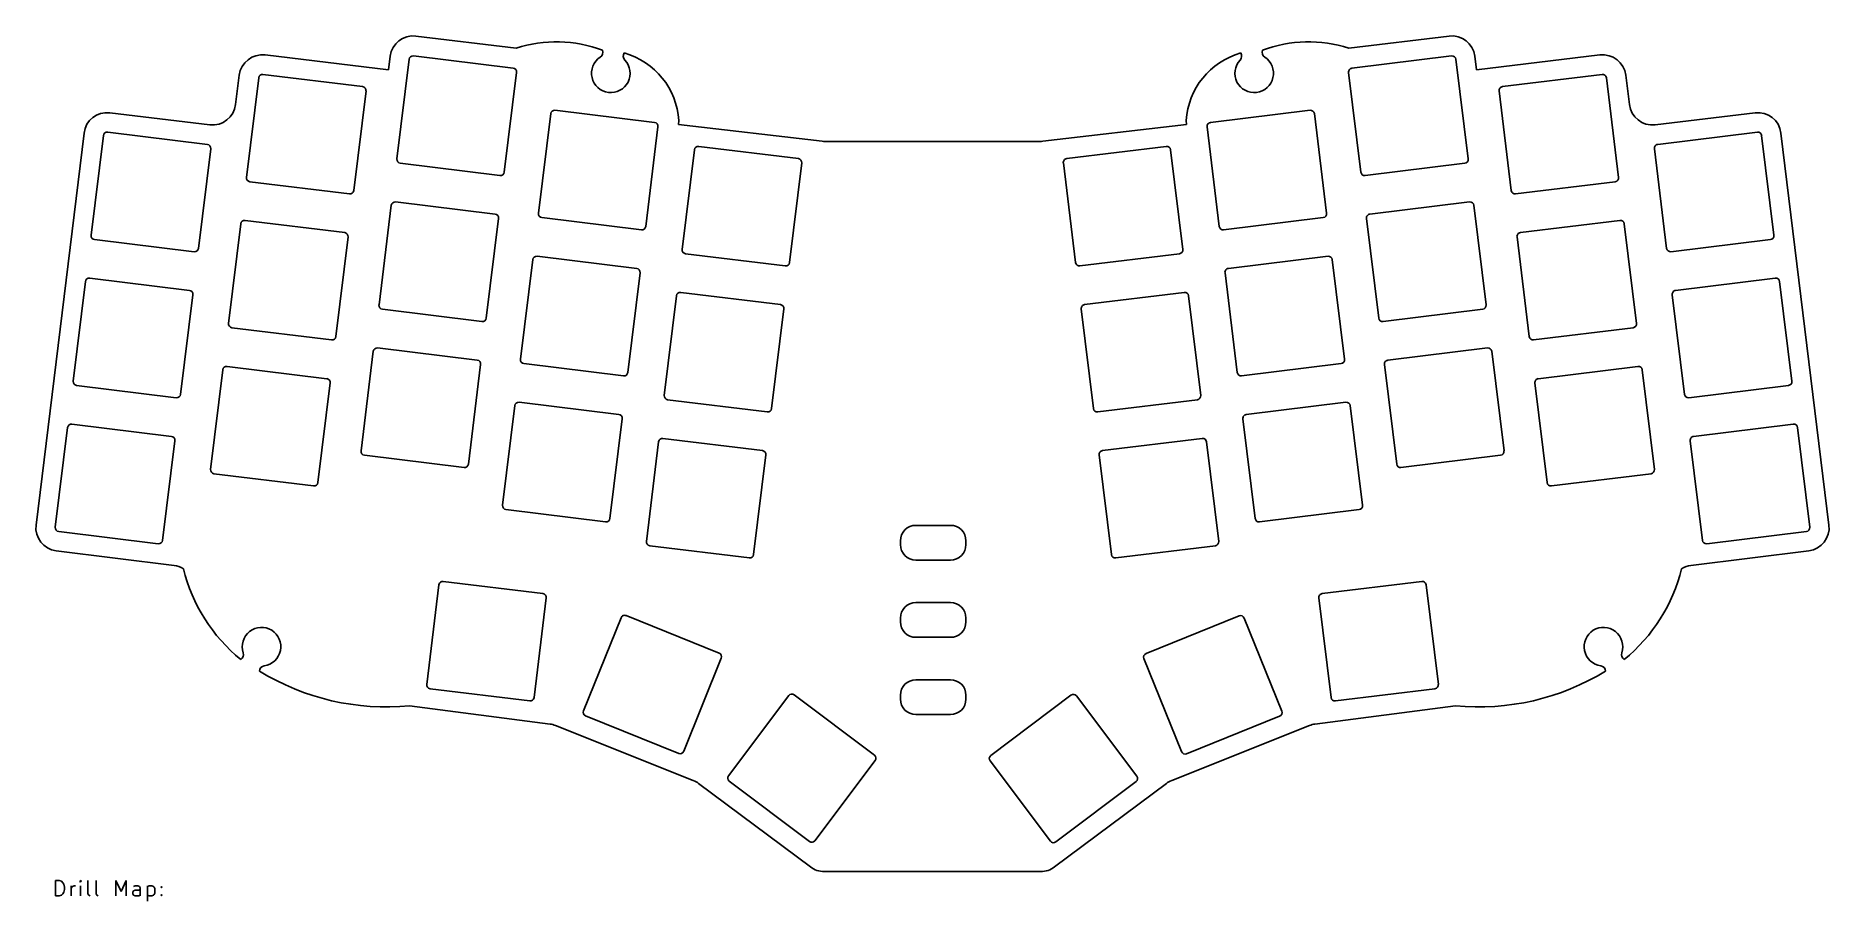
# Model space of a CAD drawing. Extents: x 1.36 to 10.5, y -5.91 to -1.5.
import ezdxf

# ---------------------------------------------------------------- set-up
doc = ezdxf.new("R2010")
doc.units = 0
doc.header["$MEASUREMENT"] = 0
doc.layers.add('BLACK', color=7, linetype='CONTINUOUS')

msp = doc.modelspace()

# ---------------------------------------------------------------- linework, layer by layer
at = {"layer": 'BLACK', "linetype": 'CONTINUOUS'}
for p, q in [((3.2979, -1.5015), (3.8082, -1.5635)), ((8.055, -1.5635), (8.5653, -1.5015)), ((2.5286, -1.5981), (3.1576, -1.6744)), ((3.1576, -1.6744), (3.1665, -1.604)), ((3.201, -2.1281), (3.2633, -1.6201)), ((3.2853, -1.6029), (3.7933, -1.6653)), ((8.0704, -1.6653), (8.5784, -1.6029)), ((8.6003, -1.6201), (8.6627, -2.1281)), ((8.6967, -1.604), (8.7056, -1.6744)), ((8.7056, -1.6744), (9.3346, -1.5981)), ((2.3787, -1.8509), (2.3971, -1.7009)), ((2.4338, -2.2223), (2.4962, -1.7143)), ((2.5181, -1.6972), (3.0261, -1.7595)), ((3.8104, -1.6873), (3.748, -2.1953)), ((8.1156, -2.1953), (8.0532, -1.6873)), ((8.8375, -1.7595), (9.3455, -1.6972)), ((9.3675, -1.7143), (9.4298, -2.2223)), ((9.4661, -1.7009), (9.4846, -1.8509)), ((3.0433, -1.7815), (2.9809, -2.2895)), ((8.8828, -2.2895), (8.8204, -1.7815)), ((1.7371, -1.893), (2.2475, -1.9538)), ((3.9225, -2.4051), (3.9849, -1.8971)), ((4.0069, -1.88), (4.5148, -1.9423)), ((7.3488, -1.9423), (7.8568, -1.88)), ((7.8787, -1.8971), (7.9411, -2.4051)), ((9.6158, -1.9538), (10.1262, -1.893)), ((1.3609, -3.9944), (1.6059, -1.9959)), ((1.6421, -2.5168), (1.7044, -2.0088)), ((1.7264, -1.9916), (2.2344, -2.054)), ((4.532, -1.9643), (4.4696, -2.4723)), ((4.638, -1.9323), (4.636, -1.952)), ((4.636, -1.952), (5.3693, -2.0378)), ((6.494, -2.0378), (7.2273, -1.952)), ((7.2273, -1.952), (7.2253, -1.9323)), ((7.394, -2.4723), (7.3317, -1.9643)), ((9.6293, -2.054), (10.1373, -1.9916)), ((10.1592, -2.0088), (10.2216, -2.5168)), ((10.2574, -1.9959), (10.5023, -3.9944)), ((2.2515, -2.076), (2.1891, -2.584)), ((4.6555, -2.5893), (4.7179, -2.0813)), ((4.7398, -2.0642), (5.2478, -2.1265)), ((5.383, -2.0386), (6.4802, -2.0386)), ((6.6158, -2.1265), (7.1238, -2.0642)), ((7.1458, -2.0813), (7.2081, -2.5893)), ((9.6745, -2.584), (9.6121, -2.076)), ((3.7261, -2.2124), (3.2181, -2.15)), ((5.265, -2.1485), (5.2026, -2.6565)), ((6.6611, -2.6565), (6.5987, -2.1485)), ((8.6455, -2.15), (8.1376, -2.2124)), ((2.959, -2.3066), (2.451, -2.2442)), ((9.4127, -2.2442), (8.9047, -2.3066)), ((3.1096, -2.8724), (3.1719, -2.3644)), ((3.1939, -2.3473), (3.7019, -2.4097)), ((8.1618, -2.4097), (8.6698, -2.3473)), ((8.6917, -2.3644), (8.7541, -2.8724)), ((2.3424, -2.9667), (2.4048, -2.4587)), ((2.4267, -2.4415), (2.9347, -2.5039)), ((3.719, -2.4316), (3.6566, -2.9396)), ((4.4477, -2.4894), (3.9397, -2.427)), ((7.924, -2.427), (7.416, -2.4894)), ((8.207, -2.9396), (8.1446, -2.4316)), ((8.9289, -2.5039), (9.4369, -2.4415)), ((9.4589, -2.4587), (9.5212, -2.9667)), ((2.1672, -2.6011), (1.6592, -2.5387)), ((2.9519, -2.5258), (2.8895, -3.0338)), ((8.9742, -3.0338), (8.9118, -2.5258)), ((10.2044, -2.5387), (9.6964, -2.6011)), ((3.8311, -3.1495), (3.8935, -2.6415)), ((3.9155, -2.6243), (4.4235, -2.6867)), ((5.1806, -2.6736), (4.6726, -2.6112)), ((7.191, -2.6112), (6.683, -2.6736)), ((7.4402, -2.6867), (7.9482, -2.6243)), ((7.9701, -2.6415), (8.0325, -3.1495)), ((1.635, -2.736), (2.143, -2.7984)), ((4.4406, -2.7086), (4.3782, -3.2166)), ((7.4854, -3.2166), (7.4231, -2.7086)), ((9.7207, -2.7984), (10.2287, -2.736)), ((1.5507, -3.2611), (1.6131, -2.7532)), ((2.1601, -2.8203), (2.0977, -3.3283)), ((4.5641, -3.3337), (4.6265, -2.8257)), ((4.6484, -2.8085), (5.1564, -2.8709)), ((6.7072, -2.8709), (7.2152, -2.8085)), ((7.2372, -2.8257), (7.2995, -3.3337)), ((9.7659, -3.3283), (9.7035, -2.8203)), ((10.2506, -2.7532), (10.313, -3.2611)), ((3.6347, -2.9568), (3.1267, -2.8944)), ((5.1736, -2.8928), (5.1112, -3.4008)), ((6.7525, -3.4008), (6.6901, -2.8928)), ((8.7369, -2.8944), (8.2289, -2.9568)), ((2.8676, -3.051), (2.3596, -2.9886)), ((9.5041, -2.9886), (8.9961, -3.051)), ((3.1025, -3.0917), (3.6105, -3.154)), ((8.2532, -3.154), (8.7612, -3.0917)), ((2.3353, -3.1859), (2.8433, -3.2483)), ((3.0182, -3.6168), (3.0806, -3.1088)), ((3.6276, -3.176), (3.5652, -3.684)), ((4.3563, -3.2338), (3.8483, -3.1714)), ((8.0154, -3.1714), (7.5074, -3.2338)), ((8.2984, -3.684), (8.236, -3.176)), ((8.7831, -3.1088), (8.8455, -3.6168)), ((9.0203, -3.2483), (9.5283, -3.1859)), ((2.0758, -3.3455), (1.5678, -3.2831)), ((2.251, -3.711), (2.3134, -3.203)), ((2.8605, -3.2702), (2.7981, -3.7782)), ((9.0656, -3.7782), (9.0032, -3.2702)), ((9.5503, -3.203), (9.6126, -3.711)), ((10.2958, -3.2831), (9.7878, -3.3455)), ((3.8241, -3.3687), (4.3321, -3.4311)), ((5.0892, -3.418), (4.5813, -3.3556)), ((7.2824, -3.3556), (6.7744, -3.418)), ((7.5316, -3.4311), (8.0396, -3.3687)), ((3.7397, -3.8938), (3.8021, -3.3858)), ((4.3492, -3.453), (4.2868, -3.961)), ((7.5768, -3.961), (7.5145, -3.453)), ((8.0615, -3.3858), (8.1239, -3.8938)), ((1.4593, -4.0055), (1.5217, -3.4975)), ((1.5436, -3.4804), (2.0516, -3.5427)), ((2.0687, -3.5647), (2.0064, -4.0727)), ((4.557, -3.5529), (5.065, -3.6153)), ((6.7986, -3.6153), (7.3066, -3.5529)), ((9.8573, -4.0727), (9.7949, -3.5647)), ((9.8121, -3.5427), (10.3201, -3.4804)), ((10.342, -3.4975), (10.4044, -4.0055)), ((3.5433, -3.7011), (3.0353, -3.6387)), ((4.4727, -4.078), (4.5351, -3.57)), ((5.0822, -3.6372), (5.0198, -4.1452)), ((6.8439, -4.1452), (6.7815, -3.6372)), ((7.3286, -3.57), (7.3909, -4.078)), ((8.8283, -3.6387), (8.3203, -3.7011)), ((2.7762, -3.7953), (2.2682, -3.733)), ((9.5955, -3.733), (9.0875, -3.7953)), ((4.2649, -3.9781), (3.7569, -3.9158)), ((8.1068, -3.9158), (7.5988, -3.9781)), ((5.8465, -3.9961), (6.0236, -3.9961)), ((1.9844, -4.0898), (1.4764, -4.0274)), ((4.9979, -4.1623), (4.4899, -4.1)), ((5.7677, -4.0945), (5.7677, -4.0748)), ((6.1024, -4.0748), (6.1024, -4.0945)), ((7.3738, -4.1), (6.8658, -4.1623)), ((10.3872, -4.0274), (9.8792, -4.0898)), ((1.4636, -4.126), (2.0652, -4.2007)), ((6.0236, -4.1732), (5.8465, -4.1732)), ((9.7981, -4.2007), (10.3997, -4.126)), ((3.4372, -4.2818), (3.9452, -4.3442)), ((7.9184, -4.3442), (8.4264, -4.2818)), ((3.3529, -4.807), (3.4153, -4.299)), ((3.9624, -4.3661), (3.9, -4.8741)), ((7.9637, -4.8741), (7.9013, -4.3661)), ((8.4484, -4.299), (8.5107, -4.807)), ((4.1521, -4.9414), (4.3438, -4.4668)), ((4.3694, -4.4559), (4.844, -4.6477)), ((5.7677, -4.4882), (5.7677, -4.4685)), ((5.8465, -4.3898), (6.0236, -4.3898)), ((6.1024, -4.4685), (6.1024, -4.4882)), ((7.0205, -4.6496), (7.495, -4.4579)), ((7.5206, -4.4688), (7.7124, -4.9433)), ((6.0236, -4.5669), (5.8465, -4.5669)), ((4.8548, -4.6733), (4.6631, -5.1478)), ((7.2013, -5.1498), (7.0096, -4.6753)), ((3.8781, -4.8913), (3.3701, -4.8289)), ((5.8465, -4.7835), (6.0236, -4.7835)), ((8.4936, -4.8289), (7.9856, -4.8913)), ((3.2654, -4.9159), (3.9815, -5.0091)), ((4.8912, -5.2725), (5.1992, -4.8638)), ((5.2268, -4.8599), (5.6355, -5.1679)), ((5.7677, -4.8819), (5.7677, -4.8622)), ((6.1024, -4.8622), (6.1024, -4.8819)), ((6.2289, -5.1699), (6.6377, -4.8619)), ((6.6652, -4.8657), (6.9732, -5.2745)), ((7.8818, -5.0091), (8.5978, -4.9159)), ((4.01, -5.0165), (4.7121, -5.2966)), ((4.6375, -5.1587), (4.163, -4.967)), ((6.0236, -4.9606), (5.8465, -4.9606)), ((7.1512, -5.2966), (7.8533, -5.0165)), ((7.7015, -4.969), (7.227, -5.1607)), ((5.6394, -5.1955), (5.3314, -5.6042)), ((6.533, -5.6062), (6.225, -5.1974)), ((5.3038, -5.6081), (4.8951, -5.3001)), ((6.9694, -5.302), (6.5606, -5.6101)), ((4.739, -5.3117), (5.3092, -5.7375)), ((6.554, -5.7375), (7.1243, -5.3117)), ((1.4608, -5.8856), (1.4608, -5.8069)), ((1.4608, -5.8069), (1.4795, -5.8069)), ((1.4795, -5.8069), (1.4907, -5.8106)), ((1.4907, -5.8106), (1.4982, -5.8181)), ((1.4982, -5.8181), (1.502, -5.8256)), ((1.502, -5.8256), (1.5057, -5.8406)), ((1.5057, -5.8406), (1.5057, -5.8519)), ((1.5395, -5.8856), (1.5395, -5.8331)), ((1.5395, -5.8481), (1.5432, -5.8406)), ((1.5432, -5.8406), (1.547, -5.8369)), ((1.547, -5.8369), (1.5545, -5.8331)), ((1.5545, -5.8331), (1.562, -5.8331)), ((1.5882, -5.8069), (1.5845, -5.8106)), ((1.5845, -5.8106), (1.5882, -5.8144)), ((1.592, -5.8106), (1.5882, -5.8069)), ((1.5882, -5.8069), (1.5882, -5.8144)), ((1.5882, -5.8144), (1.592, -5.8106)), ((1.5882, -5.8856), (1.5882, -5.8331)), ((1.6257, -5.8744), (1.6257, -5.8069)), ((1.667, -5.8744), (1.667, -5.8069)), ((1.7682, -5.8856), (1.7682, -5.8069)), ((1.7682, -5.8069), (1.7945, -5.8631)), ((1.7945, -5.8631), (1.8207, -5.8069)), ((1.8207, -5.8069), (1.8207, -5.8856)), ((1.8657, -5.8331), (1.8582, -5.8369)), ((1.8807, -5.8331), (1.8657, -5.8331)), ((1.8882, -5.8369), (1.8807, -5.8331)), ((1.8919, -5.8444), (1.8882, -5.8369)), ((1.8919, -5.8856), (1.8919, -5.8444)), ((1.9294, -5.8331), (1.9294, -5.9119)), ((1.9294, -5.8369), (1.9369, -5.8331)), ((1.9369, -5.8331), (1.9519, -5.8331)), ((1.9519, -5.8331), (1.9594, -5.8369)), ((1.9594, -5.8369), (1.9632, -5.8406)), ((1.9632, -5.8406), (1.9669, -5.8481)), ((1.9669, -5.8481), (1.9669, -5.8706)), ((1.9969, -5.8406), (2.0007, -5.8369)), ((2.0007, -5.8444), (1.9969, -5.8406)), ((2.0007, -5.8369), (2.0044, -5.8406)), ((2.0007, -5.8369), (2.0007, -5.8444)), ((2.0044, -5.8406), (2.0007, -5.8444)), ((5.3799, -5.761), (6.4833, -5.761)), ((1.4795, -5.8856), (1.4608, -5.8856)), ((1.4907, -5.8819), (1.4795, -5.8856)), ((1.4982, -5.8744), (1.4907, -5.8819)), ((1.502, -5.8669), (1.4982, -5.8744)), ((1.5057, -5.8519), (1.502, -5.8669)), ((1.6295, -5.8819), (1.6257, -5.8744)), ((1.637, -5.8856), (1.6295, -5.8819)), ((1.6707, -5.8819), (1.667, -5.8744)), ((1.6782, -5.8856), (1.6707, -5.8819)), ((1.8545, -5.8669), (1.8582, -5.8594)), ((1.8545, -5.8744), (1.8545, -5.8669)), ((1.8582, -5.8819), (1.8545, -5.8744)), ((1.8582, -5.8594), (1.8657, -5.8556)), ((1.8657, -5.8856), (1.8582, -5.8819)), ((1.8657, -5.8556), (1.8844, -5.8556)), ((1.8844, -5.8856), (1.8657, -5.8856)), ((1.8844, -5.8556), (1.8919, -5.8519)), ((1.8919, -5.8819), (1.8844, -5.8856)), ((1.9369, -5.8856), (1.9294, -5.8819)), ((1.9519, -5.8856), (1.9369, -5.8856)), ((1.9594, -5.8819), (1.9519, -5.8856)), ((1.9632, -5.8781), (1.9594, -5.8819)), ((1.9669, -5.8706), (1.9632, -5.8781)), ((1.9969, -5.8819), (2.0007, -5.8781)), ((2.0007, -5.8856), (1.9969, -5.8819)), ((2.0007, -5.8781), (2.0044, -5.8819)), ((2.0007, -5.8781), (2.0007, -5.8856)), ((2.0044, -5.8819), (2.0007, -5.8856))]:
    msp.add_line(p, q, dxfattribs=at)
at = {"layer": 'BLACK'}
for centre, radius, start, end in [((3.2837, -1.6188), 0.1181, 83.08262, 172.79779), ((4.0136, -2.1942), 0.6633, 69.16503, 108.03783), ((7.8496, -2.1942), 0.6633, 71.9625, 110.83463), ((8.5796, -1.6188), 0.1181, 7.19927, 96.92025), ((2.5144, -1.7153), 0.1181, 83.07974, 172.98346), ((3.2829, -1.6225), 0.0197, 83.00008, 173.00008), ((4.2915, -1.6915), 0.0984, -236.9925, 43.19251), ((4.2218, -1.5842), 0.0295, -56.99607, 19.66858), ((4.3847, -1.6039), 0.0295, -213.46486, -136.80759), ((4.2556, -1.9562), 0.3831, 3.57972, 74.16378), ((7.6077, -1.9562), 0.3831, 105.83598, 176.42051), ((7.5718, -1.6915), 0.0984, -223.19251, 56.9925), ((7.4785, -1.6039), 0.0295, -43.19387, 33.46632), ((7.6415, -1.5842), 0.0295, -199.66719, -123.00533), ((8.5808, -1.6225), 0.0197, 7.00004, 96.99981), ((9.3489, -1.7153), 0.1181, 7.01628, 96.92048), ((2.5157, -1.7167), 0.0197, 83.00008, 173.00008), ((3.7909, -1.6849), 0.0197, -6.99981, 82.99996), ((8.0728, -1.6849), 0.0197, -263.00008, -173.00008), ((9.3479, -1.7167), 0.0197, 7.00004, 96.99981), ((3.0237, -1.7791), 0.0197, -6.99981, 82.99996), ((8.8399, -1.7791), 0.0197, -263.00008, -173.00008), ((1.7231, -2.0103), 0.1181, 83.2116, 173.01129), ((2.2614, -1.8365), 0.1181, -96.78816, -7.01734), ((4.0045, -1.8995), 0.0197, 83.00008, 173.00008), ((7.8592, -1.8995), 0.0197, 7.00004, 96.99981), ((9.6018, -1.8365), 0.1181, -172.9833, -83.21128), ((10.1401, -2.0103), 0.1181, 6.98814, 96.78894), ((1.724, -2.0112), 0.0197, 83.00008, 173.00008), ((4.5124, -1.9619), 0.0197, -6.99981, 82.99996), ((7.3512, -1.9619), 0.0197, -263.00008, -173.00008), ((10.1397, -2.0112), 0.0197, 7.00004, 96.99981), ((2.232, -2.0736), 0.0197, -6.99981, 82.99996), ((4.7374, -2.0837), 0.0197, 83.00008, 173.00008), ((5.383, -1.9206), 0.118, -96.67849, -89.99716), ((6.4802, -1.9205), 0.1181, -90.00109, -83.32556), ((7.1262, -2.0837), 0.0197, 7.00004, 96.99981), ((9.6317, -2.0736), 0.0197, -263.00008, -173.00008), ((3.2205, -2.1305), 0.0197, -186.99992, -96.99992), ((5.2454, -2.1461), 0.0197, -6.99981, 82.99996), ((6.6182, -2.1461), 0.0197, -263.00008, -173.00008), ((8.643, -2.1304), 0.0197, -82.99989, 6.99987), ((2.4534, -2.2247), 0.0197, -186.99992, -96.99992), ((3.7284, -2.1928), 0.0197, -96.99992, -7.00015), ((8.1352, -2.1929), 0.0197, -173.00008, -83.00008), ((9.4102, -2.2247), 0.0197, -82.99989, 6.99987), ((2.9612, -2.287), 0.0197, -96.99992, -7.00015), ((3.1915, -2.3668), 0.0197, 83.00008, 173.00008), ((8.6722, -2.3668), 0.0197, 7.00004, 96.99981), ((8.9023, -2.2871), 0.0197, -173.00008, -83.00008), ((2.4243, -2.4611), 0.0197, 83.00008, 173.00008), ((3.6995, -2.4292), 0.0197, -6.99981, 82.99996), ((3.9421, -2.4075), 0.0197, -186.99992, -96.99992), ((7.9215, -2.4075), 0.0197, -82.99989, 6.99987), ((8.1642, -2.4292), 0.0197, -263.00008, -173.00008), ((9.4393, -2.4611), 0.0197, 7.00004, 96.99981), ((1.6616, -2.5192), 0.0197, -186.99992, -96.99992), ((2.9323, -2.5234), 0.0197, -6.99981, 82.99996), ((4.45, -2.4698), 0.0197, -96.99992, -7.00015), ((7.4136, -2.4699), 0.0197, -173.00008, -83.00008), ((8.9313, -2.5234), 0.0197, -263.00008, -173.00008), ((10.2019, -2.5192), 0.0197, -82.99989, 6.99987), ((2.1695, -2.5815), 0.0197, -96.99992, -7.00015), ((3.9131, -2.6439), 0.0197, 83.00008, 173.00008), ((4.675, -2.5917), 0.0197, -186.99992, -96.99992), ((7.1885, -2.5917), 0.0197, -82.99989, 6.99987), ((7.9506, -2.6439), 0.0197, 7.00004, 96.99981), ((9.694, -2.5816), 0.0197, -173.00008, -83.00008), ((1.6326, -2.7555), 0.0197, 83.00008, 173.00008), ((4.4211, -2.7062), 0.0197, -6.99981, 82.99996), ((5.1829, -2.654), 0.0197, -96.99992, -7.00015), ((6.6806, -2.6541), 0.0197, -173.00008, -83.00008), ((7.4426, -2.7062), 0.0197, -263.00008, -173.00008), ((10.2311, -2.7555), 0.0197, 7.00004, 96.99981), ((2.1406, -2.8179), 0.0197, -6.99981, 82.99996), ((4.646, -2.8281), 0.0197, 83.00008, 173.00008), ((7.2176, -2.8281), 0.0197, 7.00004, 96.99981), ((9.7231, -2.8179), 0.0197, -263.00008, -173.00008), ((3.1291, -2.8748), 0.0197, -186.99992, -96.99992), ((5.154, -2.8904), 0.0197, -6.99981, 82.99996), ((6.7096, -2.8904), 0.0197, -263.00008, -173.00008), ((8.7344, -2.8748), 0.0197, -82.99989, 6.99987), ((2.362, -2.9691), 0.0197, -186.99992, -96.99992), ((3.637, -2.9372), 0.0197, -96.99992, -7.00015), ((8.2265, -2.9372), 0.0197, -173.00008, -83.00008), ((9.5016, -2.969), 0.0197, -82.99989, 6.99987), ((2.8699, -3.0314), 0.0197, -96.99992, -7.00015), ((3.1001, -3.1112), 0.0197, 83.00008, 173.00008), ((8.7636, -3.1112), 0.0197, 7.00004, 96.99981), ((8.9937, -3.0314), 0.0197, -173.00008, -83.00008), ((2.3329, -3.2054), 0.0197, 83.00008, 173.00008), ((3.6081, -3.1736), 0.0197, -6.99981, 82.99996), ((3.8507, -3.1519), 0.0197, -186.99992, -96.99992), ((8.0129, -3.1518), 0.0197, -82.99989, 6.99987), ((8.2556, -3.1736), 0.0197, -263.00008, -173.00008), ((9.5307, -3.2054), 0.0197, 7.00004, 96.99981), ((1.5702, -3.2635), 0.0197, -186.99992, -96.99992), ((2.8409, -3.2678), 0.0197, -6.99981, 82.99996), ((4.3586, -3.2142), 0.0197, -96.99992, -7.00015), ((7.505, -3.2142), 0.0197, -173.00008, -83.00008), ((9.0227, -3.2678), 0.0197, -263.00008, -173.00008), ((10.2933, -3.2635), 0.0197, -82.99989, 6.99987), ((2.0781, -3.3259), 0.0197, -96.99992, -7.00015), ((3.8217, -3.3882), 0.0197, 83.00008, 173.00008), ((4.5837, -3.3361), 0.0197, -186.99992, -96.99992), ((7.2799, -3.336), 0.0197, -82.99989, 6.99987), ((8.042, -3.3882), 0.0197, 7.00004, 96.99981), ((9.7854, -3.3259), 0.0197, -173.00008, -83.00008), ((4.3297, -3.4506), 0.0197, -6.99981, 82.99996), ((5.0915, -3.3984), 0.0197, -96.99992, -7.00015), ((6.772, -3.3984), 0.0197, -173.00008, -83.00008), ((7.534, -3.4506), 0.0197, -263.00008, -173.00008), ((1.5412, -3.4999), 0.0197, 83.00008, 173.00008), ((2.0492, -3.5623), 0.0197, -6.99981, 82.99996), ((4.5546, -3.5724), 0.0197, 83.00008, 173.00008), ((7.309, -3.5724), 0.0197, 7.00004, 96.99981), ((9.8145, -3.5623), 0.0197, -263.00008, -173.00008), ((10.3225, -3.4999), 0.0197, 7.00004, 96.99981), ((3.0377, -3.6192), 0.0197, -186.99992, -96.99992), ((5.0626, -3.6348), 0.0197, -6.99981, 82.99996), ((6.801, -3.6348), 0.0197, -263.00008, -173.00008), ((8.8258, -3.6192), 0.0197, -82.99989, 6.99987), ((2.2706, -3.7134), 0.0197, -186.99992, -96.99992), ((3.5456, -3.6815), 0.0197, -96.99992, -7.00015), ((8.3179, -3.6816), 0.0197, -173.00008, -83.00008), ((9.593, -3.7134), 0.0197, -82.99989, 6.99987), ((2.7785, -3.7757), 0.0197, -96.99992, -7.00015), ((9.0851, -3.7758), 0.0197, -173.00008, -83.00008), ((3.7593, -3.8962), 0.0197, -186.99992, -96.99992), ((8.1043, -3.8962), 0.0197, -82.99989, 6.99987), ((1.4782, -4.0087), 0.1181, -186.98604, -97.08979), ((1.4788, -4.0079), 0.0197, -186.99992, -96.99992), ((4.2672, -3.9585), 0.0197, -96.99992, -7.00015), ((5.8465, -4.0748), 0.0787, 90, 180), ((6.0236, -4.0748), 0.0787, 0, 90), ((7.5964, -3.9586), 0.0197, -173.00008, -83.00008), ((10.3847, -4.0079), 0.0197, -82.99989, 6.99987), ((10.3851, -4.0087), 0.1181, -82.91052, 6.98642), ((1.9867, -4.0702), 0.0197, -96.99992, -7.00015), ((4.4923, -4.0804), 0.0197, -186.99992, -96.99992), ((5.8465, -4.0945), 0.0787, -180, -90), ((6.0236, -4.0945), 0.0787, -90, 0), ((7.3713, -4.0804), 0.0197, -82.99989, 6.99987), ((9.8768, -4.0703), 0.0197, -173.00008, -83.00008), ((2.0506, -4.318), 0.1181, 58.34995, 82.9111), ((5.0001, -4.1427), 0.0197, -96.99992, -7.00015), ((6.8634, -4.1428), 0.0197, -173.00008, -83.00008), ((9.8127, -4.3179), 0.1181, 97.08615, 121.65255), ((2.9537, -4.01), 0.8663, -166.14799, -129.32035), ((3.4348, -4.3014), 0.0197, 83.00008, 173.00008), ((8.4288, -4.3014), 0.0197, 7.00004, 96.99981), ((8.9096, -4.01), 0.8663, -50.67966, -13.852), ((3.9428, -4.3638), 0.0197, -6.99981, 82.99996), ((7.9208, -4.3638), 0.0197, -263.00008, -173.00008), ((4.3621, -4.4742), 0.0197, 68.00003, 158.00003), ((5.8465, -4.4685), 0.0787, 90, 180), ((6.0236, -4.4685), 0.0787, 0, 90), ((7.5024, -4.4762), 0.0197, 22.00004, 111.99989), ((2.5106, -4.6147), 0.0984, -81.79275, 198.39274), ((5.8465, -4.4882), 0.0787, -180, -90), ((6.0236, -4.4882), 0.0787, -90, 0), ((9.3526, -4.6147), 0.0984, -18.39326, 261.79328), ((2.3892, -4.6551), 0.0295, -58.2679, 18.39531), ((4.8366, -4.6659), 0.0197, -21.99989, 67.99996), ((7.0279, -4.6679), 0.0197, -248.00003, -158.00003), ((9.474, -4.6551), 0.0295, -198.39399, -121.73342), ((2.5289, -4.7413), 0.0295, 98.20674, 174.86575), ((3.1461, -3.6875), 1.2342, -121.59525, -84.45002), ((8.7172, -3.6875), 1.2342, -95.54999, -58.40475), ((9.3344, -4.7413), 0.0295, 5.13325, 81.79426), ((3.3725, -4.8094), 0.0197, -186.99992, -96.99992), ((5.8465, -4.8622), 0.0787, 90, 180), ((6.0236, -4.8622), 0.0787, 0, 90), ((8.4911, -4.8093), 0.0197, -82.99989, 6.99987), ((3.8804, -4.8717), 0.0197, -96.99992, -7.00015), ((5.2149, -4.8756), 0.0197, 53.00003, 142.99994), ((5.8465, -4.8819), 0.0787, -180, -90), ((6.0236, -4.8819), 0.0787, -90, 0), ((6.6495, -4.8776), 0.0197, 37.00014, 126.99989), ((7.9832, -4.8717), 0.0197, -173.00008, -83.00008), ((3.9662, -5.1262), 0.1181, 68.253, 82.58064), ((4.1703, -4.9487), 0.0197, -201.99997, -111.99997), ((7.694, -4.9507), 0.0197, -67.99993, 21.99986), ((7.897, -5.1262), 0.1181, 97.41757, 111.74957), ((4.6448, -5.1404), 0.0197, -111.99982, -22.00011), ((5.6237, -5.1836), 0.0197, -36.99989, 52.99986), ((6.2408, -5.1856), 0.0197, -232.99994, -143.00003), ((7.2196, -5.1424), 0.0197, -158.00003, -68.00003), ((4.6683, -5.4063), 0.1181, 53.24528, 68.25394), ((4.9069, -5.2844), 0.0197, -216.99997, -127.00006), ((6.9574, -5.2864), 0.0197, -52.99986, 36.99989), ((7.1949, -5.4063), 0.1181, 111.74758, 126.75231), ((5.3156, -5.5923), 0.0197, -126.99978, -37.0001), ((6.5488, -5.5943), 0.0197, -142.99994, -53.00003), ((5.3799, -5.6429), 0.1181, -126.75147, -90.00082), ((6.4833, -5.6429), 0.1181, -89.99997, -53.2481)]:
    msp.add_arc(centre, radius, start, end, dxfattribs=at)

doc.saveas('drawing.dxf')
